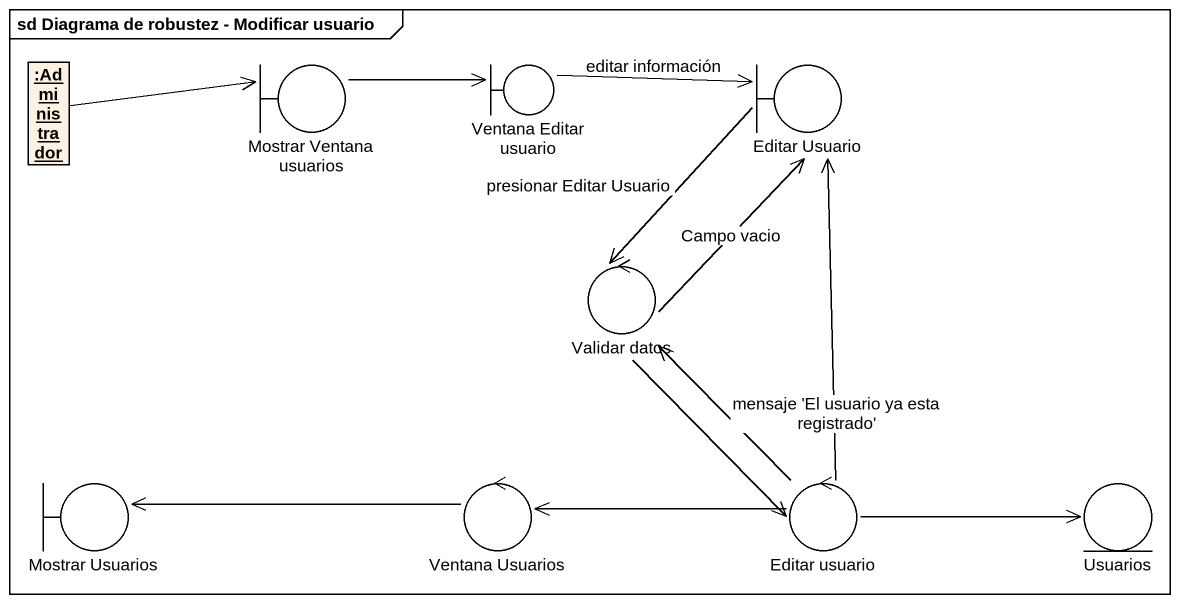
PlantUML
@startuml
mainframe sd Diagrama de robustez - Modificar usuario
allowmixing
hide circle
hide empty members
object ":Administrador" as Administrador
boundary "Mostrar Ventana usuarios" as Mostrar_Ventana_usuarios
boundary "Ventana Editar usuario" as Ventana_Editar_usuario
boundary "Editar Usuario" as Editar_Usuario
control "Validar datos" as Validar_datos
boundary "Mostrar Usuarios" as Mostrar_Usuarios
control "Ventana Usuarios" as Ventana_Usuarios
control "Editar usuario" as Editar_usuario
entity Usuarios
Administrador -right-> Mostrar_Ventana_usuarios
Mostrar_Ventana_usuarios -right-> Ventana_Editar_usuario
Ventana_Editar_usuario -right-> Editar_Usuario : editar información
Editar_Usuario --> Validar_datos : presionar Editar Usuario
Validar_datos -up-> Editar_Usuario : Campo vacio
Validar_datos --> Editar_usuario
Ventana_Usuarios -left-> Mostrar_Usuarios
Editar_usuario -up-> Editar_Usuario
Editar_usuario -up-> Validar_datos : mensaje 'El usuario ya esta registrado'
Editar_usuario -left-> Ventana_Usuarios
Editar_usuario -right-> Usuarios
@enduml
